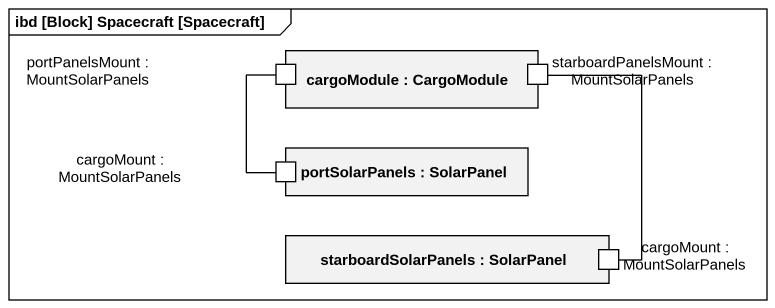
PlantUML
@startuml
mainframe ibd [Block] Spacecraft [Spacecraft]
rectangle "cargoModule : CargoModule" as cargoModule {
  port "portPanelsMount : MountSolarPanels" as portPanelsMount
  port "starboardPanelsMount : MountSolarPanels" as starboardPanelsMount
}
rectangle "portSolarPanels : SolarPanel" as portSolarPanels {
  port "cargoMount : MountSolarPanels" as cargoMount_MountSolarPanels
}
rectangle "starboardSolarPanels : SolarPanel" as starboardSolarPanels {
  port "cargoMount : MountSolarPanels" as cargoMount_MountSolarPanels_2
}
portPanelsMount -- cargoMount_MountSolarPanels
starboardPanelsMount -- cargoMount_MountSolarPanels_2
@enduml
